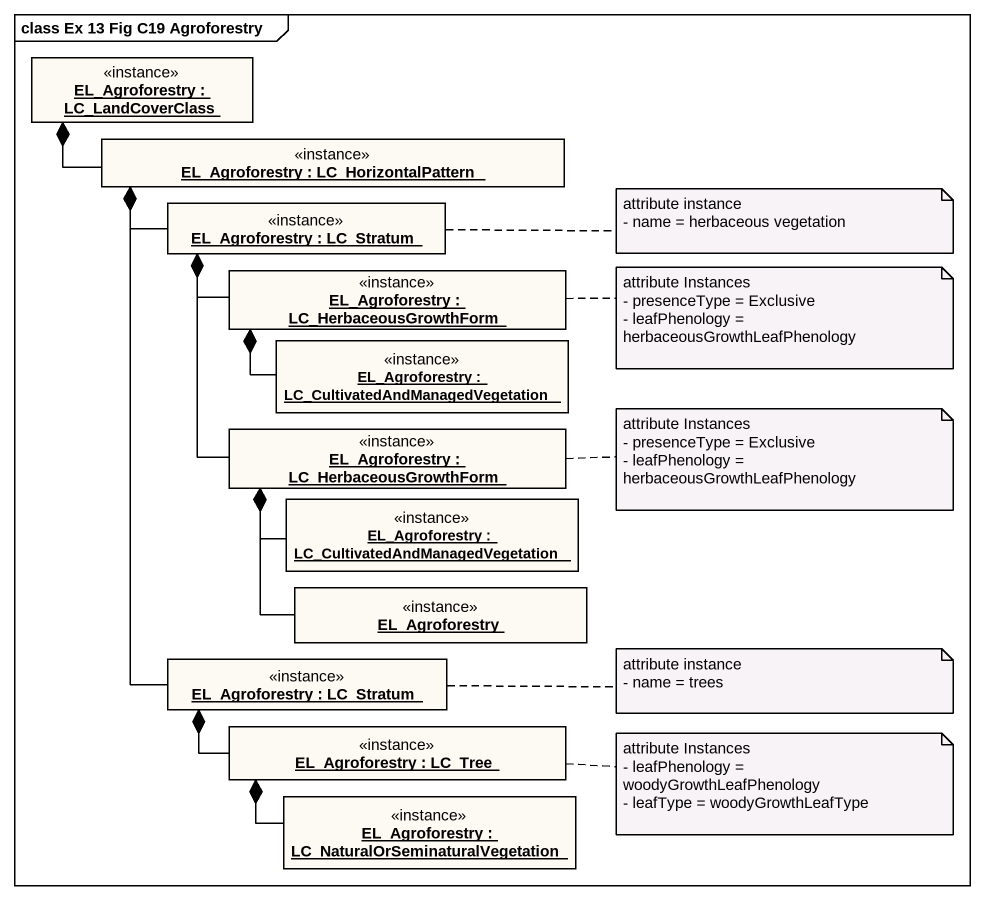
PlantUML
@startuml
mainframe class Ex 13 Fig C19 Agroforestry
hide circle
hide empty members
object "EL_Agroforestry : LC_LandCoverClass" as EL_Agroforestry <<instance>> #FDF9F3
object "EL_Agroforestry : LC_HorizontalPattern" as EL_Agroforestry_2 <<instance>> #FDF9F3
object "EL_Agroforestry : LC_Stratum" as EL_Agroforestry_3 <<instance>> #FDF9F3
object "EL_Agroforestry : LC_HerbaceousGrowthForm" as EL_Agroforestry_4 <<instance>> #FDF9F3
object "EL_Agroforestry : LC_CultivatedAndManagedVegetation" as EL_Agroforestry_5 <<instance>> #FDF9F3
object "EL_Agroforestry : LC_HerbaceousGrowthForm" as EL_Agroforestry_6 <<instance>> #FDF9F3
object "EL_Agroforestry : LC_CultivatedAndManagedVegetation" as EL_Agroforestry_7 <<instance>> #FDF9F3
object "EL_Agroforestry" as EL_Agroforestry_8 <<instance>> #FDF9F3
object "EL_Agroforestry : LC_Stratum" as EL_Agroforestry_9 <<instance>> #FDF9F3
object "EL_Agroforestry : LC_Tree" as EL_Agroforestry_10 <<instance>> #FDF9F3
object "EL_Agroforestry : LC_NaturalOrSeminaturalVegetation" as EL_Agroforestry_11 <<instance>> #FDF9F3
EL_Agroforestry_2 -left-* EL_Agroforestry
EL_Agroforestry_3 -up-* EL_Agroforestry_2
EL_Agroforestry_4 -up-* EL_Agroforestry_3
EL_Agroforestry_5 -up-* EL_Agroforestry_4
EL_Agroforestry_6 -up-* EL_Agroforestry_3
EL_Agroforestry_7 -up-* EL_Agroforestry_6
EL_Agroforestry_8 -up-* EL_Agroforestry_6
EL_Agroforestry_9 -up-* EL_Agroforestry_2
EL_Agroforestry_10 -up-* EL_Agroforestry_9
EL_Agroforestry_11 -up-* EL_Agroforestry_10
note right of EL_Agroforestry_3
  attribute instance
  - name = herbaceous vegetation
end note
note right of EL_Agroforestry_4
  attribute Instances
  - presenceType = Exclusive
  - leafPhenology = herbaceousGrowthLeafPhenology
end note
note right of EL_Agroforestry_6
  attribute Instances
  - presenceType = Exclusive
  - leafPhenology = herbaceousGrowthLeafPhenology
end note
note right of EL_Agroforestry_9
  attribute instance
  - name = trees
end note
note right of EL_Agroforestry_10
  attribute Instances
  - leafPhenology = woodyGrowthLeafPhenology
  - leafType = woodyGrowthLeafType
end note
@enduml
